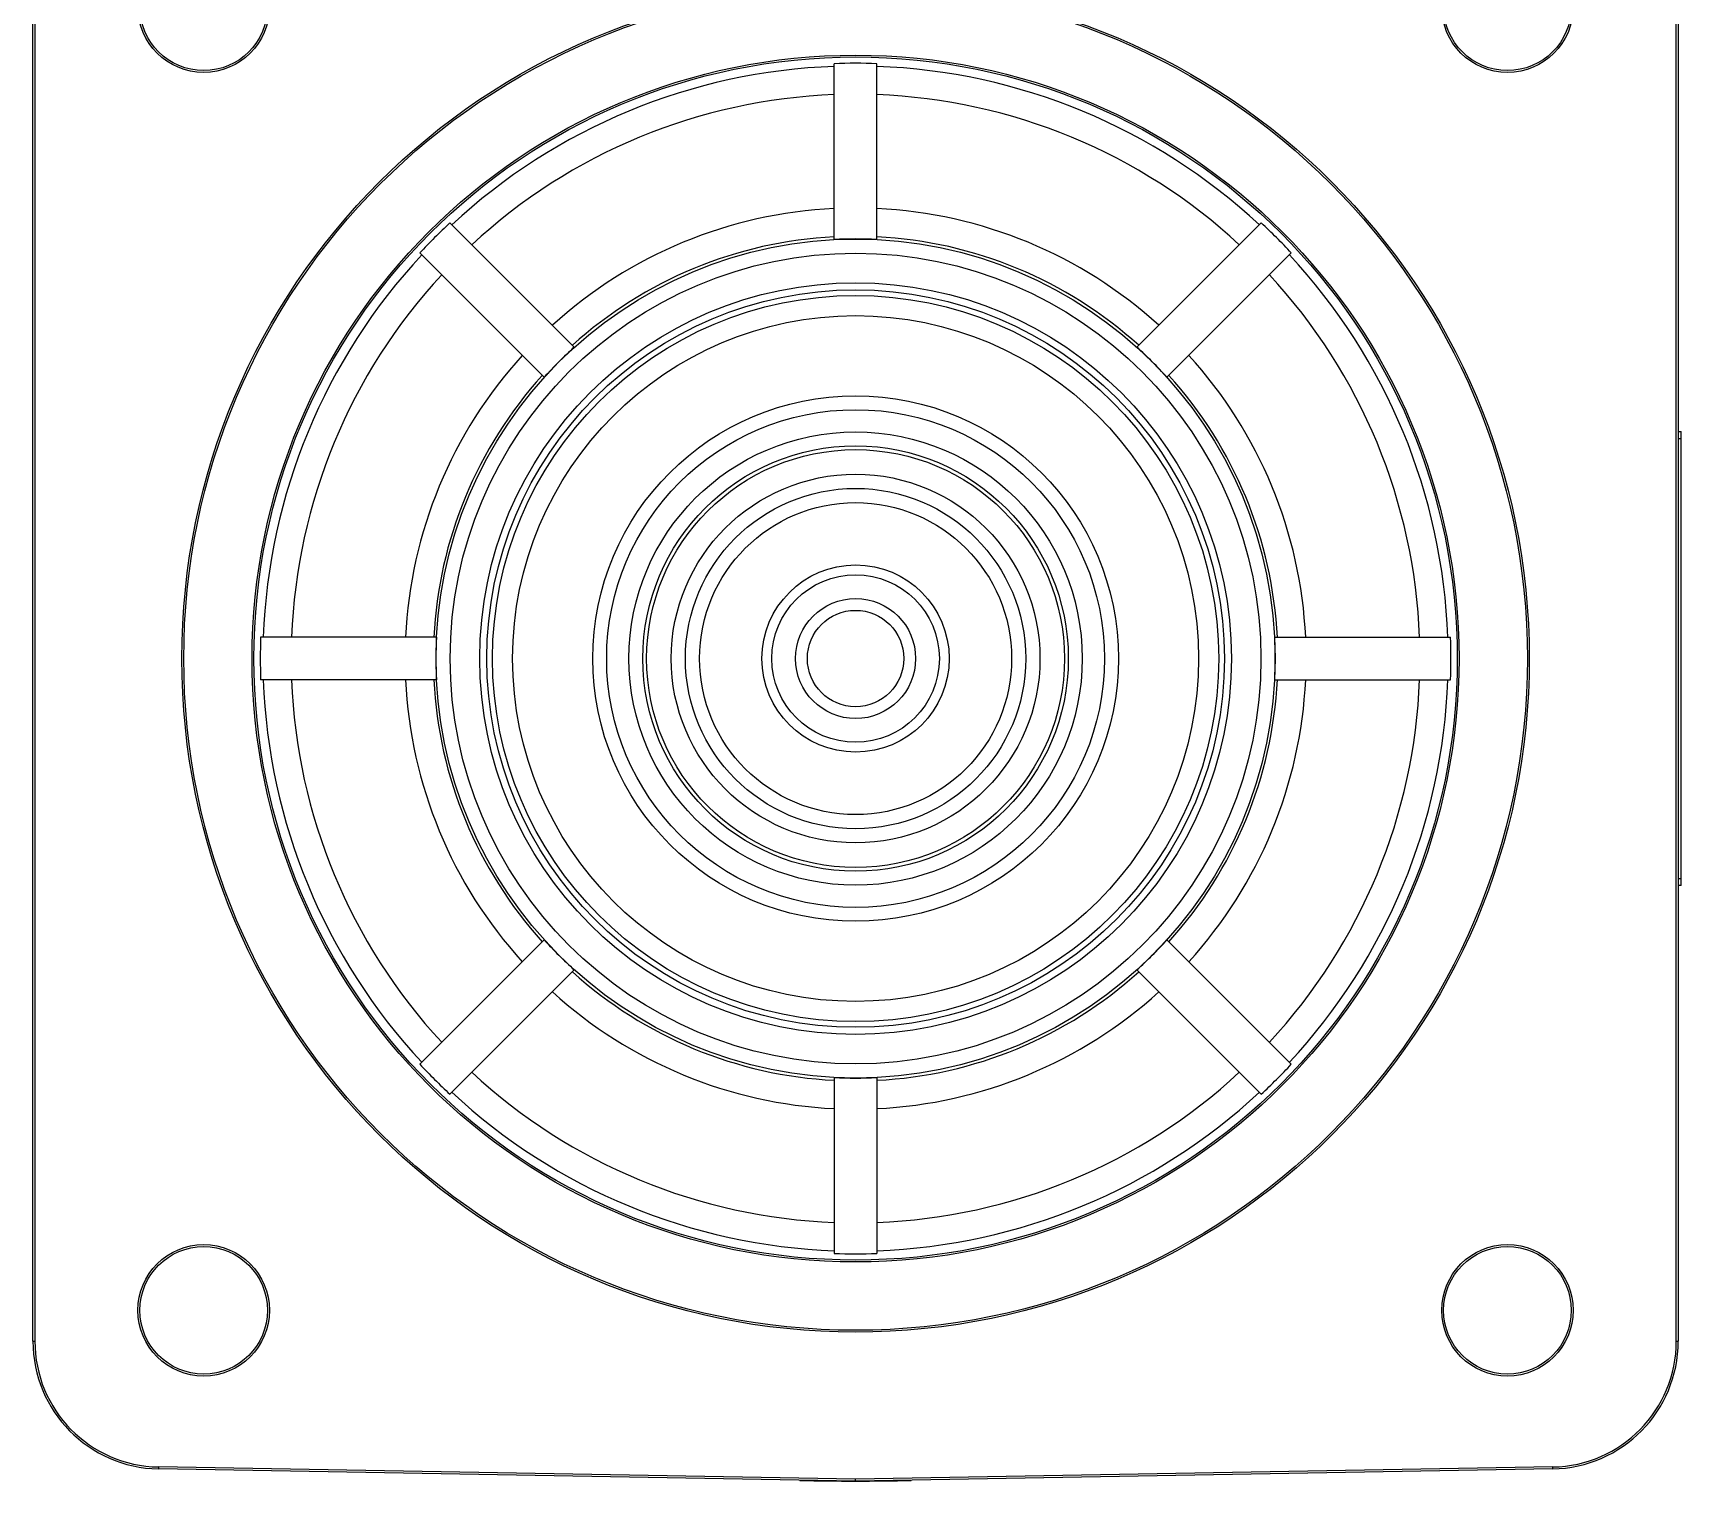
# Model space of a CAD drawing. Header units: millimetres. Extents: x -3388 to 4307, y 243 to 4457.
# Drawn here: x -2761.3 to -2645.1, y 1389.6 to 1491.7 of the extents above; entities that cross this region are included whole.
import ezdxf

# ---------------------------------------------------------------- set-up
doc = ezdxf.new("R2010")
doc.units = ezdxf.units.MM

msp = doc.modelspace()

# ---------------------------------------------------------------- linework, layer by layer
at = {"color": 7, "linetype": 'Continuous'}
for p, q in [((-2761.28973, 1399.44536), (-2761.28973, 1495.73202)), ((-2761.15576, 1495.73202), (-2761.15576, 1399.44536)), ((-2645.42371, 1399.44536), (-2645.42371, 1495.73202)), ((-2645.28973, 1495.73202), (-2645.28973, 1399.44536)), ((-2704.78973, 1477.13813), (-2704.78973, 1489.53695)), ((-2701.78973, 1477.13813), (-2701.78973, 1489.53695)), ((-2723.12368, 1469.54396), (-2731.89097, 1478.31125)), ((-2683.45578, 1469.54396), (-2674.6885, 1478.31125)), ((-2725.245, 1467.42264), (-2734.01229, 1476.18993)), ((-2681.33446, 1467.42264), (-2672.56718, 1476.18993)), ((-2645.28973, 1463.58869), (-2645.08973, 1463.58869)), ((-2645.08973, 1431.58869), (-2645.08973, 1463.58869)), ((-2732.83917, 1449.08869), (-2745.23799, 1449.08869)), ((-2673.74029, 1449.08869), (-2661.34148, 1449.08869)), ((-2732.83917, 1446.08869), (-2745.23799, 1446.08869)), ((-2673.74029, 1446.08869), (-2661.34148, 1446.08869)), ((-2645.08973, 1431.58869), (-2645.28973, 1431.58869)), ((-2725.245, 1427.75474), (-2734.01229, 1418.98745)), ((-2681.33446, 1427.75474), (-2672.56718, 1418.98745)), ((-2723.12368, 1425.63342), (-2731.89097, 1416.86613)), ((-2683.45578, 1425.63342), (-2674.6885, 1416.86613)), ((-2704.78973, 1418.03925), (-2704.78973, 1405.64043)), ((-2701.78973, 1418.03925), (-2701.78973, 1405.64043)), ((-2703.28973, 1389.58869), (-2752.4468, 1390.44673)), ((-2703.28973, 1389.72269), (-2752.44447, 1390.58069)), ((-2654.135, 1390.58069), (-2703.28973, 1389.72269)), ((-2654.13266, 1390.44673), (-2703.28973, 1389.58869))]:
    msp.add_line(p, q, dxfattribs=at)
at = {"color": 9, "linetype": 'Continuous'}
for p, q in [((-2645.08973, 1463.08869), (-2645.28973, 1463.08869)), ((-2645.28973, 1432.08869), (-2645.08973, 1432.08869)), ((-2761.28973, 1399.44536), (-2761.15576, 1399.44536)), ((-2645.42371, 1399.44536), (-2645.28973, 1399.44536)), ((-2752.44447, 1390.58069), (-2752.4468, 1390.44673)), ((-2654.13266, 1390.44673), (-2654.135, 1390.58069))]:
    msp.add_line(p, q, dxfattribs=at)
at = {"color": 7, "linetype": 'Continuous'}
for centre, radius in [((-2749.25167, 1493.55063), 4.63397), ((-2749.25167, 1493.55063), 4.5), ((-2657.32779, 1493.55063), 4.63397), ((-2657.32779, 1493.55063), 4.5), ((-2703.28973, 1447.58869), 47.5), ((-2703.28973, 1447.58869), 47.36603), ((-2703.28973, 1447.58869), 42.55031), ((-2703.28973, 1447.58869), 26), ((-2703.28973, 1447.58869), 25.6), ((-2703.28973, 1447.58869), 24.18), ((-2703.28973, 1447.58869), 18.53), ((-2703.28973, 1447.58869), 17.55), ((-2703.28973, 1447.58869), 15.9815), ((-2703.28973, 1447.58869), 15), ((-2703.28973, 1447.58869), 14.73205), ((-2703.28973, 1447.58869), 12), ((-2703.28973, 1447.58869), 11), ((-2703.28973, 1447.58869), 6.6), ((-2703.28973, 1447.58869), 5.90718), ((-2703.28973, 1447.58869), 4.23286), ((-2703.28973, 1447.58869), 3.4), ((-2749.25167, 1401.62675), 4.63397), ((-2749.25167, 1401.62675), 4.5), ((-2657.32779, 1401.62675), 4.63397), ((-2657.32779, 1401.62675), 4.5)]:
    msp.add_circle(centre, radius, dxfattribs=at)
at = {"color": 9, "linetype": 'Continuous'}
for radius in [42.42014, 29.57986, 28.58367, 26.5, 13]:
    msp.add_circle((-2703.28973, 1447.58869), radius, dxfattribs=at)
for radius, start, end in [(41.78484, 92.0525835, 132.9474165), (41.78484, 47.0525835, 87.9474165), (39.79245, 92.1603102, 132.8396898), (39.79245, 47.1603102, 87.8396898), (31.77011, 92.7061802, 132.2938198), (31.77011, 47.7061802, 87.2938198), (29.77772, 92.8966594, 132.1033406), (29.77772, 47.8966594, 87.1033406), (41.78484, 137.0525835, 177.9474165), (41.78484, 2.0525835, 42.9474165), (39.79245, 137.1603102, 177.8396898), (39.79245, 2.1603102, 42.8396898), (31.77011, 137.7061802, 177.2938198), (31.77011, 2.7061802, 42.2938198), (29.77772, 137.8966594, 177.1033406), (29.77772, 2.8966594, 42.1033406), (41.78484, 182.0525835, 222.9474165), (39.79245, 182.1603102, 222.8396898), (31.77011, 182.7061802, 222.2938198), (29.77772, 182.8966594, 222.1033406), (29.77772, 317.8966594, 357.1033406), (31.77011, 317.7061802, 357.2938198), (39.79245, 317.1603102, 357.8396898), (41.78484, 317.0525835, 357.9474165), (29.77772, 227.8966594, 267.1033406), (29.77772, 272.8966594, 312.1033406), (31.77011, 227.7061802, 267.2938198), (31.77011, 272.7061802, 312.2938198), (39.79245, 227.1603102, 267.8396898), (39.79245, 272.1603102, 312.8396898), (41.78484, 227.0525835, 267.9474165), (41.78484, 272.0525835, 312.9474165)]:
    msp.add_arc((-2703.28973, 1447.58869), radius, start, end, dxfattribs=at)
at = {"color": 7, "linetype": 'Continuous'}
for centre, radius, start, end in [((-2703.28973, 1447.58869), 41.97507, 87.9520707, 92.0479293), ((-2703.28973, 1447.58869), 41.97507, 132.9520707, 137.0479293), ((-2703.28973, 1447.58869), 41.97507, 42.9520707, 47.0479293), ((-2703.28973, 1447.58869), 29.58749, 87.0940242, 92.9059758), ((-2703.28973, 1447.58869), 29.58749, 132.0940242, 137.9059758), ((-2703.28973, 1447.58869), 29.58749, 42.0940242, 47.9059758), ((-2703.28973, 1447.58869), 41.97507, 177.9520707, 182.0479293), ((-2703.28973, 1447.58869), 29.58749, 177.0940242, 182.9059758), ((-2703.28973, 1447.58869), 29.58749, 357.0940242, 2.9059758), ((-2703.28973, 1447.58869), 41.97507, 357.9520707, 2.0479293), ((-2703.28973, 1447.58869), 29.58749, 222.0940242, 227.9059758), ((-2703.28973, 1447.58869), 29.58749, 312.0940242, 317.9059758), ((-2703.28973, 1447.58869), 41.97507, 222.9520707, 227.0479293), ((-2703.28973, 1447.58869), 41.97507, 312.9520707, 317.0479293), ((-2703.28973, 1447.58869), 29.58749, 267.0940242, 272.9059758), ((-2703.28973, 1447.58869), 41.97507, 267.9520707, 272.0479293), ((-2752.28973, 1399.44536), 9, 180, 269), ((-2752.28973, 1399.44536), 8.86603, 180, 269), ((-2654.28973, 1399.44536), 8.86603, 271, 0), ((-2654.28973, 1399.44536), 9, 271, 0), ((-2703.28973, 1554.58869), 165, 268.6349577, 271.3650423)]:
    msp.add_arc(centre, radius, start, end, dxfattribs=at)
msp.add_spline([(-2703.28973, 1389.58869), (-2703.28973, 1389.64901), (-2703.28973, 1389.72269)], degree=3, dxfattribs=at)

doc.saveas('drawing.dxf')
